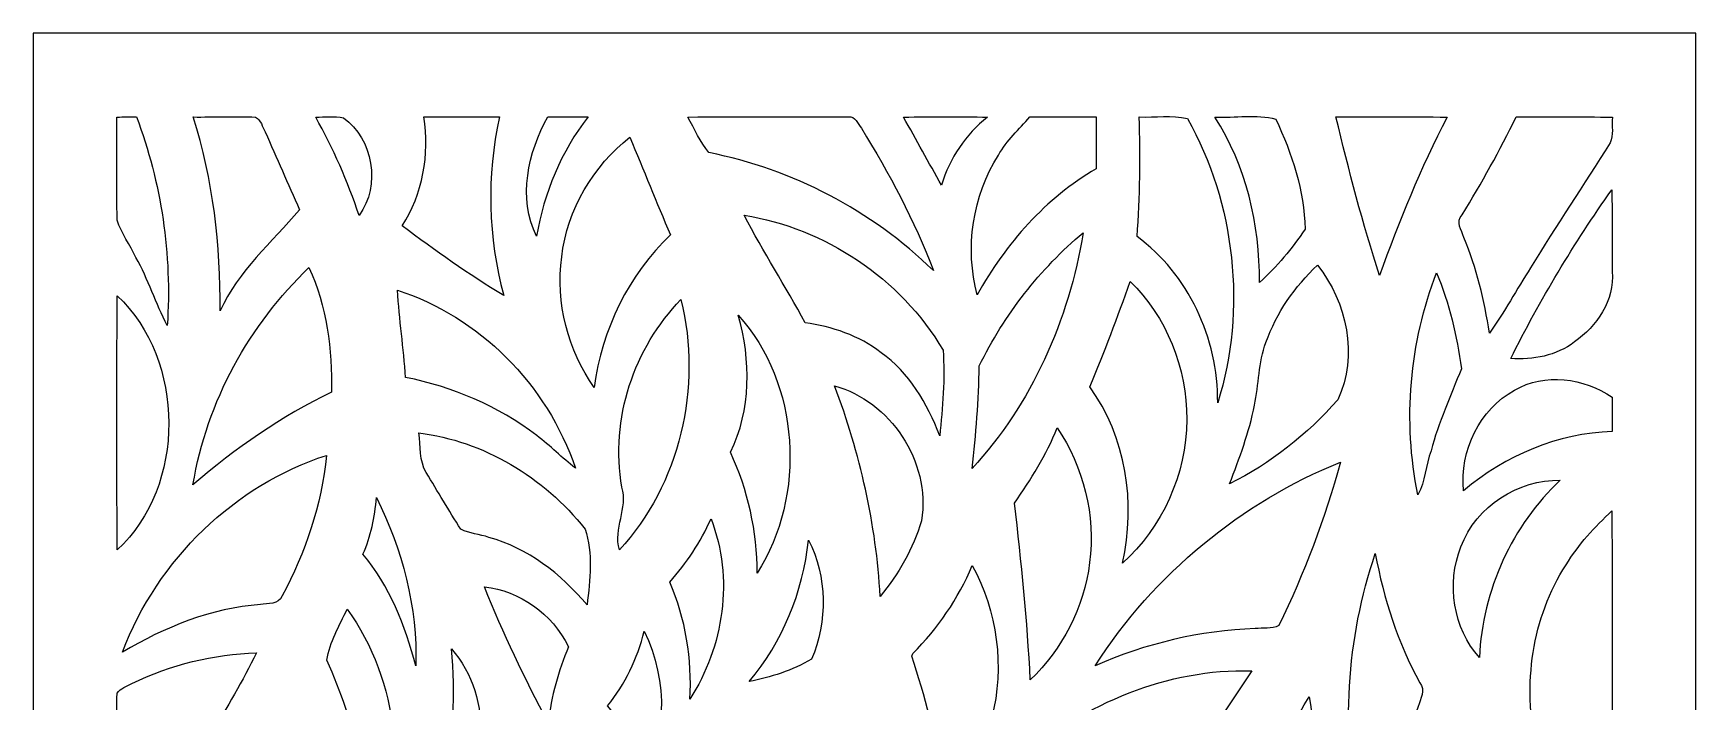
# Model space of a CAD drawing. Header units: centimetres. Extents: x -7.1 to 7.1, y -14.1 to 14.1.
# Drawn here: x -7.06 to 7.06, y 8.44 to 14.12 of the extents above; entities that cross this region are included whole.
import ezdxf

# ---------------------------------------------------------------- set-up
doc = ezdxf.new("R2010")
doc.units = ezdxf.units.CM
doc.header["$MEASUREMENT"] = 0
doc.layers.add('Plan 1', color=7, linetype='Continuous')

msp = doc.modelspace()

# ---------------------------------------------------------------- linework, layer by layer
at = {"layer": 'Plan 1', "color": 250}
for points, knots in [([(-7.05937, 14.11874), (-7.05937, 14.11874), (7.05937, 14.11874), (7.05937, 14.11874), (7.05937, 14.11874), (7.05937, 14.11874), (7.05937, -14.11874), (7.05937, -14.11874), (7.05937, -14.11874), (7.05937, -14.11874), (-7.05937, -14.11874), (-7.05937, -14.11874), (-7.05937, -14.11874), (-7.05937, -14.11874), (-7.05937, 14.11874), (-7.05937, 14.11874)], [0, 0, 0, 0, 0.2, 0.2, 0.2, 0.2, 0.4, 0.4, 0.4, 0.4, 0.6, 0.6, 0.6, 0.6, 1, 1, 1, 1]), ([(-5.70146, 13.40721), (-5.53059, 12.87728), (-5.46861, 12.31702), (-5.47237, 11.75992), (-5.47237, 11.75992), (-5.31765, 12.10191), (-5.03299, 12.34184), (-4.79789, 12.62001), (-4.79789, 12.62001), (-4.8963, 12.83947), (-4.99205, 13.06048), (-5.08933, 13.28074), (-5.08933, 13.28074), (-5.11409, 13.32329), (-5.12499, 13.38279), (-5.17119, 13.40603), (-5.17119, 13.40603), (-5.34807, 13.4139), (-5.52495, 13.40603), (-5.70146, 13.40721)], [0, 0, 0, 0, 0.16666667, 0.16666667, 0.16666667, 0.16666667, 0.33333333, 0.33333333, 0.33333333, 0.33333333, 0.5, 0.5, 0.5, 0.5, 0.66666667, 0.66666667, 0.66666667, 0.66666667, 1, 1, 1, 1]), ([(-4.66082, 13.40603), (-4.51283, 13.14088), (-4.38853, 12.86113), (-4.29165, 12.57076), (-4.29165, 12.57076), (-4.10686, 12.82764), (-4.1722, 13.22084), (-4.42496, 13.39973), (-4.42496, 13.39973), (-4.50233, 13.41862), (-4.58269, 13.40524), (-4.66082, 13.40603)], [0, 0, 0, 0, 0.25, 0.25, 0.25, 0.25, 0.5, 0.5, 0.5, 0.5, 1, 1, 1, 1]), ([(-1.50128, 13.40682), (-1.44232, 13.30595), (-1.39688, 13.19405), (-1.32177, 13.10462), (-1.32177, 13.10462), (-0.61273, 12.96318), (0.05653, 12.61724), (0.58643, 12.10191), (0.58643, 12.10191), (0.42418, 12.52702), (0.20938, 12.92811), (-0.02686, 13.31225), (-0.02686, 13.31225), (-0.0569, 13.3489), (-0.07907, 13.41901), (-0.1365, 13.408), (-0.1365, 13.408), (-0.59132, 13.40879), (-1.04648, 13.40958), (-1.50128, 13.40682)], [0, 0, 0, 0, 0.16666667, 0.16666667, 0.16666667, 0.16666667, 0.33333333, 0.33333333, 0.33333333, 0.33333333, 0.5, 0.5, 0.5, 0.5, 0.66666667, 0.66666667, 0.66666667, 0.66666667, 1, 1, 1, 1]), ([(2.33388, 13.4084), (2.3399, 13.06915), (2.34402, 12.72915), (2.31434, 12.39109), (2.31434, 12.39109), (2.74587, 12.07432), (3.00574, 11.53021), (2.99935, 10.97862), (2.99935, 10.97862), (3.24912, 11.77173), (3.14659, 12.67634), (2.74248, 13.39419), (2.74248, 13.39419), (2.6099, 13.42692), (2.46945, 13.40091), (2.33388, 13.4084)], [0, 0, 0, 0, 0.2, 0.2, 0.2, 0.2, 0.4, 0.4, 0.4, 0.4, 0.6, 0.6, 0.6, 0.6, 1, 1, 1, 1]), ([(2.97645, 13.40682), (3.23935, 12.99311), (3.35876, 12.49551), (3.35427, 12.00065), (3.35427, 12.00065), (3.49998, 12.1354), (3.63365, 12.2863), (3.74146, 12.45569), (3.74146, 12.45569), (3.73658, 12.77918), (3.62953, 13.1003), (3.4921, 13.38829), (3.4921, 13.38829), (3.32985, 13.43596), (3.14659, 13.39775), (2.97645, 13.40682)], [0, 0, 0, 0, 0.2, 0.2, 0.2, 0.2, 0.4, 0.4, 0.4, 0.4, 0.6, 0.6, 0.6, 0.6, 1, 1, 1, 1]), ([(-6.34818, 13.40682), (-6.34855, 13.11487), (-6.35417, 12.82253), (-6.34668, 12.53058), (-6.34668, 12.53058), (-6.31023, 12.41709), (-6.23664, 12.32134), (-6.18706, 12.21381), (-6.18706, 12.21381), (-6.08379, 12.02823), (-6.01769, 11.82334), (-5.92117, 11.63463), (-5.92117, 11.63463), (-5.88023, 12.23705), (-5.97113, 12.84853), (-6.1833, 13.40998), (-6.1833, 13.40998), (-6.23814, 13.40879), (-6.29334, 13.40761), (-6.34818, 13.40682)], [0, 0, 0, 0, 0.16666667, 0.16666667, 0.16666667, 0.16666667, 0.33333333, 0.33333333, 0.33333333, 0.33333333, 0.5, 0.5, 0.5, 0.5, 0.66666667, 0.66666667, 0.66666667, 0.66666667, 1, 1, 1, 1]), ([(-3.7422, 13.408), (-3.69075, 13.08965), (-3.75423, 12.7508), (-3.92549, 12.4813), (-3.92549, 12.4813), (-3.64532, 12.27367), (-3.36176, 12.07), (-3.06397, 11.89111), (-3.06397, 11.89111), (-3.19727, 12.38281), (-3.2108, 12.90919), (-3.09926, 13.40721), (-3.09926, 13.40721), (-3.3137, 13.40958), (-3.52813, 13.40879), (-3.7422, 13.408)], [0, 0, 0, 0, 0.2, 0.2, 0.2, 0.2, 0.4, 0.4, 0.4, 0.4, 0.6, 0.6, 0.6, 0.6, 1, 1, 1, 1]), ([(-2.6899, 13.408), (-2.85814, 13.10973), (-2.94492, 12.71457), (-2.78492, 12.39385), (-2.78492, 12.39385), (-2.72294, 12.76422), (-2.57498, 13.11606), (-2.34815, 13.40761), (-2.34815, 13.40761), (-2.46194, 13.4084), (-2.57611, 13.408), (-2.6899, 13.408)], [0, 0, 0, 0, 0.25, 0.25, 0.25, 0.25, 0.5, 0.5, 0.5, 0.5, 1, 1, 1, 1]), ([(0.33255, 13.40682), (0.43771, 13.21218), (0.54662, 13.01951), (0.65516, 12.82685), (0.65516, 12.82685), (0.722, 13.06048), (0.85946, 13.25947), (1.04535, 13.40524), (1.04535, 13.40524), (0.80762, 13.41193), (0.56989, 13.408), (0.33255, 13.40682)], [0, 0, 0, 0, 0.25, 0.25, 0.25, 0.25, 0.5, 0.5, 0.5, 0.5, 1, 1, 1, 1]), ([(1.13661, 13.08293), (0.91693, 12.73821), (0.85269, 12.29457), (0.95671, 11.89543), (0.95671, 11.89543), (1.1997, 12.33515), (1.54145, 12.71771), (1.9666, 12.96713), (1.9666, 12.96713), (1.96773, 13.11447), (1.96809, 13.26182), (1.96809, 13.40879), (1.96809, 13.40879), (1.78031, 13.408), (1.5929, 13.40879), (1.40512, 13.408), (1.40512, 13.408), (1.31126, 13.30398), (1.2091, 13.20627), (1.13661, 13.08293)], [0, 0, 0, 0, 0.16666667, 0.16666667, 0.16666667, 0.16666667, 0.33333333, 0.33333333, 0.33333333, 0.33333333, 0.5, 0.5, 0.5, 0.5, 0.66666667, 0.66666667, 0.66666667, 0.66666667, 1, 1, 1, 1]), ([(4.00396, 13.4084), (4.11324, 12.95451), (4.23006, 12.5022), (4.37503, 12.05975), (4.37503, 12.05975), (4.53762, 12.52072), (4.7239, 12.97343), (4.94698, 13.40642), (4.94698, 13.40642), (4.63264, 13.41077), (4.3183, 13.40761), (4.00396, 13.4084)], [0, 0, 0, 0, 0.25, 0.25, 0.25, 0.25, 0.5, 0.5, 0.5, 0.5, 1, 1, 1, 1]), ([(5.53474, 13.4084), (5.39426, 13.12354), (5.24181, 12.84537), (5.07506, 12.57666), (5.07506, 12.57666), (5.01983, 12.51796), (5.06942, 12.44468), (5.09082, 12.38321), (5.09082, 12.38321), (5.19897, 12.12475), (5.26321, 11.84935), (5.30715, 11.57158), (5.30715, 11.57158), (5.43407, 11.74928), (5.53923, 11.94234), (5.65715, 12.12673), (5.65715, 12.12673), (5.87534, 12.48486), (6.11008, 12.83159), (6.33279, 13.18656), (6.33279, 13.18656), (6.36393, 13.25315), (6.34403, 13.33314), (6.3523, 13.40484), (6.3523, 13.40484), (6.08004, 13.41272), (5.80737, 13.40682), (5.53474, 13.4084)], [0, 0, 0, 0, 0.125, 0.125, 0.125, 0.125, 0.25, 0.25, 0.25, 0.25, 0.375, 0.375, 0.375, 0.375, 0.5, 0.5, 0.5, 0.5, 0.625, 0.625, 0.625, 0.625, 0.75, 0.75, 0.75, 0.75, 1, 1, 1, 1]), ([(-2.57122, 12.21813), (-2.62719, 11.82848), (-2.51751, 11.42423), (-2.29557, 11.10905), (-2.29557, 11.10905), (-2.23209, 11.60391), (-1.99964, 12.07039), (-1.64738, 12.40605), (-1.64738, 12.40605), (-1.76679, 12.68029), (-1.87683, 12.95883), (-1.99213, 13.23505), (-1.99213, 13.23505), (-2.30158, 12.99271), (-2.52502, 12.62357), (-2.57122, 12.21813)], [0, 0, 0, 0, 0.2, 0.2, 0.2, 0.2, 0.4, 0.4, 0.4, 0.4, 0.6, 0.6, 0.6, 0.6, 1, 1, 1, 1]), ([(5.48815, 11.35449), (5.67706, 11.34266), (5.87424, 11.37852), (6.03045, 11.49633), (6.03045, 11.49633), (6.21487, 11.62794), (6.37297, 11.84935), (6.34967, 12.09442), (6.34967, 12.09442), (6.34668, 12.32608), (6.35193, 12.55735), (6.34629, 12.78864), (6.34629, 12.78864), (6.02669, 12.33475), (5.73602, 11.85565), (5.48815, 11.35449)], [0, 0, 0, 0, 0.2, 0.2, 0.2, 0.2, 0.4, 0.4, 0.4, 0.4, 0.6, 0.6, 0.6, 0.6, 1, 1, 1, 1]), ([(-1.02169, 12.57195), (-0.85834, 12.26227), (-0.67056, 11.96716), (-0.50418, 11.65906), (-0.50418, 11.65906), (-0.27472, 11.62675), (-0.04676, 11.55071), (0.14102, 11.40492), (0.14102, 11.40492), (0.37911, 11.23629), (0.53346, 10.9743), (0.63862, 10.70006), (0.63862, 10.70006), (0.66493, 10.94081), (0.68368, 11.18391), (0.66753, 11.42582), (0.66753, 11.42582), (0.30287, 12.04281), (-0.34007, 12.46436), (-1.02169, 12.57195)], [0, 0, 0, 0, 0.16666667, 0.16666667, 0.16666667, 0.16666667, 0.33333333, 0.33333333, 0.33333333, 0.33333333, 0.5, 0.5, 0.5, 0.5, 0.66666667, 0.66666667, 0.66666667, 0.66666667, 1, 1, 1, 1]), ([(0.97399, 11.29225), (0.96911, 11.00146), (0.94847, 10.7107), (0.91354, 10.42152), (0.91354, 10.42152), (1.41566, 10.96444), (1.73638, 11.68151), (1.85692, 12.42458), (1.85692, 12.42458), (1.49263, 12.11806), (1.1862, 11.72838), (0.97399, 11.29225)], [0, 0, 0, 0, 0.25, 0.25, 0.25, 0.25, 0.5, 0.5, 0.5, 0.5, 1, 1, 1, 1]), ([(3.40908, 11.49161), (3.34524, 11.32139), (3.35088, 11.13503), (3.3107, 10.95891), (3.3107, 10.95891), (3.26789, 10.72764), (3.18338, 10.50858), (3.10076, 10.2907), (3.10076, 10.2907), (3.4459, 10.46329), (3.76024, 10.70991), (4.01898, 11.00542), (4.01898, 11.00542), (4.19473, 11.37654), (4.09711, 11.8391), (3.84699, 12.14723), (3.84699, 12.14723), (3.65432, 11.96874), (3.49961, 11.74456), (3.40908, 11.49161)], [0, 0, 0, 0, 0.16666667, 0.16666667, 0.16666667, 0.16666667, 0.33333333, 0.33333333, 0.33333333, 0.33333333, 0.5, 0.5, 0.5, 0.5, 0.66666667, 0.66666667, 0.66666667, 0.66666667, 1, 1, 1, 1]), ([(-5.70298, 10.28242), (-5.34245, 10.59369), (-4.94961, 10.86398), (-4.52599, 11.07081), (-4.52599, 11.07081), (-4.52034, 11.43211), (-4.5673, 11.8001), (-4.71789, 12.12831), (-4.71789, 12.12831), (-5.22303, 11.64446), (-5.5858, 10.99243), (-5.70298, 10.28242)], [0, 0, 0, 0, 0.25, 0.25, 0.25, 0.25, 0.5, 0.5, 0.5, 0.5, 1, 1, 1, 1]), ([(1.91362, 11.11455), (2.21859, 10.69099), (2.30833, 10.13037), (2.19004, 9.61777), (2.19004, 9.61777), (2.52917, 9.91601), (2.73347, 10.37267), (2.73686, 10.83639), (2.73686, 10.83639), (2.73872, 11.27492), (2.56371, 11.71223), (2.25575, 12.0105), (2.25575, 12.0105), (2.15023, 11.7083), (2.03719, 11.40924), (1.91362, 11.11455)], [0, 0, 0, 0, 0.2, 0.2, 0.2, 0.2, 0.4, 0.4, 0.4, 0.4, 0.6, 0.6, 0.6, 0.6, 1, 1, 1, 1]), ([(4.69987, 10.19811), (4.76259, 10.31238), (4.76747, 10.44908), (4.81104, 10.57124), (4.81104, 10.57124), (4.87413, 10.81275), (4.97928, 11.03812), (5.06865, 11.26859), (5.06865, 11.26859), (5.03186, 11.54755), (4.96499, 11.82492), (4.85871, 12.08417), (4.85871, 12.08417), (4.62928, 11.49042), (4.56956, 10.82456), (4.69987, 10.19811)], [0, 0, 0, 0, 0.2, 0.2, 0.2, 0.2, 0.4, 0.4, 0.4, 0.4, 0.6, 0.6, 0.6, 0.6, 1, 1, 1, 1]), ([(-6.34556, 11.88874), (-6.35194, 11.16931), (-6.35154, 10.44948), (-6.34556, 9.72965), (-6.34556, 9.72965), (-5.75892, 10.27141), (-5.76643, 11.34308), (-6.34556, 11.88874)], [0, 0, 0, 0, 0.33333333, 0.33333333, 0.33333333, 0.33333333, 1, 1, 1, 1]), ([(-3.96717, 11.9368), (-3.95062, 11.68859), (-3.91383, 11.44236), (-3.89694, 11.19452), (-3.89694, 11.19452), (-3.49809, 11.11574), (-3.11239, 10.95301), (-2.78303, 10.70203), (-2.78303, 10.70203), (-2.6685, 10.61574), (-2.56823, 10.51055), (-2.45443, 10.42308), (-2.45443, 10.42308), (-2.69629, 11.13858), (-3.2769, 11.71341), (-3.96717, 11.9368)], [0, 0, 0, 0, 0.2, 0.2, 0.2, 0.2, 0.4, 0.4, 0.4, 0.4, 0.6, 0.6, 0.6, 0.6, 1, 1, 1, 1]), ([(-2.06009, 10.26311), (-2.00529, 10.08386), (-2.13447, 9.91209), (-2.08187, 9.72925), (-2.08187, 9.72925), (-1.5715, 10.27929), (-1.37322, 11.11614), (-1.55874, 11.85565), (-1.55874, 11.85565), (-1.95683, 11.44945), (-2.16336, 10.84034), (-2.06009, 10.26311)], [0, 0, 0, 0, 0.25, 0.25, 0.25, 0.25, 0.5, 0.5, 0.5, 0.5, 1, 1, 1, 1]), ([(-1.07201, 11.72367), (-0.96386, 11.34229), (-0.9616, 10.91912), (-1.13811, 10.55862), (-1.13811, 10.55862), (-0.98975, 10.24066), (-0.91091, 9.88648), (-0.91204, 9.53227), (-0.91204, 9.53227), (-0.49105, 10.19142), (-0.54775, 11.14488), (-1.07201, 11.72367)], [0, 0, 0, 0, 0.25, 0.25, 0.25, 0.25, 0.5, 0.5, 0.5, 0.5, 1, 1, 1, 1]), ([(5.52009, 11.08578), (5.22715, 10.927), (5.05177, 10.57516), (5.08783, 10.2316), (5.08783, 10.2316), (5.44571, 10.53459), (5.88887, 10.72095), (6.35044, 10.73592), (6.35044, 10.73592), (6.34818, 10.83286), (6.34818, 10.93016), (6.34967, 11.02707), (6.34967, 11.02707), (6.1048, 11.19139), (5.78072, 11.23747), (5.52009, 11.08578)], [0, 0, 0, 0, 0.2, 0.2, 0.2, 0.2, 0.4, 0.4, 0.4, 0.4, 0.6, 0.6, 0.6, 0.6, 1, 1, 1, 1]), ([(-0.25369, 11.12243), (-0.03925, 10.55153), (0.10047, 9.94871), (0.13277, 9.33489), (0.13277, 9.33489), (0.28898, 9.52162), (0.41404, 9.7399), (0.48427, 9.97749), (0.48427, 9.97749), (0.56464, 10.48494), (0.21387, 10.99675), (-0.25369, 11.12243)], [0, 0, 0, 0, 0.25, 0.25, 0.25, 0.25, 0.5, 0.5, 0.5, 0.5, 1, 1, 1, 1]), ([(1.63647, 10.76625), (1.54634, 10.53459), (1.4104, 10.32933), (1.27484, 10.12562), (1.27484, 10.12562), (1.33114, 9.62723), (1.38335, 9.12762), (1.40778, 8.62607), (1.40778, 8.62607), (1.67815, 8.88377), (1.86443, 9.24032), (1.91136, 9.6217), (1.91136, 9.6217), (1.96434, 10.02159), (1.85992, 10.43923), (1.63647, 10.76625)], [0, 0, 0, 0, 0.2, 0.2, 0.2, 0.2, 0.4, 0.4, 0.4, 0.4, 0.6, 0.6, 0.6, 0.6, 1, 1, 1, 1]), ([(-3.78351, 10.72409), (-3.76623, 10.61142), (-3.78388, 10.48573), (-3.72116, 10.38645), (-3.72116, 10.38645), (-3.62428, 10.2257), (-3.52963, 10.06336), (-3.42823, 9.90576), (-3.42823, 9.90576), (-3.35425, 9.86637), (-3.26826, 9.86282), (-3.18976, 9.83605), (-3.18976, 9.83605), (-2.86077, 9.74619), (-2.57913, 9.52676), (-2.35642, 9.26277), (-2.35642, 9.26277), (-2.33013, 9.47514), (-2.30345, 9.7013), (-2.3733, 9.90656), (-2.3733, 9.90656), (-2.72407, 10.35138), (-3.23596, 10.65437), (-3.78351, 10.72409)], [0, 0, 0, 0, 0.14285714, 0.14285714, 0.14285714, 0.14285714, 0.28571429, 0.28571429, 0.28571429, 0.28571429, 0.42857143, 0.42857143, 0.42857143, 0.42857143, 0.57142857, 0.57142857, 0.57142857, 0.57142857, 0.71428571, 0.71428571, 0.71428571, 0.71428571, 1, 1, 1, 1]), ([(-6.30235, 8.86089), (-5.94221, 9.07485), (-5.54598, 9.2336), (-5.13064, 9.26633), (-5.13064, 9.26633), (-5.06679, 9.27694), (-4.97477, 9.2604), (-4.94622, 9.3396), (-4.94622, 9.3396), (-4.7487, 9.70641), (-4.61048, 10.11184), (-4.56956, 10.53261), (-4.56956, 10.53261), (-5.34544, 10.28242), (-6.00154, 9.65245), (-6.30235, 8.86089)], [0, 0, 0, 0, 0.2, 0.2, 0.2, 0.2, 0.4, 0.4, 0.4, 0.4, 0.6, 0.6, 0.6, 0.6, 1, 1, 1, 1]), ([(1.95796, 8.74585), (2.38909, 8.93417), (2.85139, 9.04568), (3.31858, 9.06104), (3.31858, 9.06104), (3.38505, 9.06931), (3.4568, 9.05791), (3.51988, 9.08626), (3.51988, 9.08626), (3.73356, 9.53108), (3.9112, 9.99562), (4.04115, 10.47469), (4.04115, 10.47469), (3.20292, 10.13548), (2.46044, 9.52874), (1.95796, 8.74585)], [0, 0, 0, 0, 0.2, 0.2, 0.2, 0.2, 0.4, 0.4, 0.4, 0.4, 0.6, 0.6, 0.6, 0.6, 1, 1, 1, 1]), ([(5.06566, 9.7545), (4.93983, 9.44321), (5.00145, 9.06183), (5.22263, 8.81481), (5.22263, 8.81481), (5.24743, 9.38845), (5.50094, 9.93925), (5.90804, 10.32184), (5.90804, 10.32184), (5.55239, 10.32577), (5.19711, 10.10828), (5.06566, 9.7545)], [0, 0, 0, 0, 0.25, 0.25, 0.25, 0.25, 0.5, 0.5, 0.5, 0.5, 1, 1, 1, 1]), ([(-4.14442, 10.17368), (-4.16133, 10.009), (-4.18912, 9.84392), (-4.26047, 9.69458), (-4.26047, 9.69458), (-4.03401, 9.42432), (-3.89881, 9.08784), (-3.81093, 8.74388), (-3.81093, 8.74388), (-3.79441, 9.2419), (-3.92586, 9.734), (-4.14442, 10.17368)], [0, 0, 0, 0, 0.25, 0.25, 0.25, 0.25, 0.5, 0.5, 0.5, 0.5, 1, 1, 1, 1]), ([(5.95796, 9.60317), (5.66842, 9.156), (5.58619, 8.57999), (5.70561, 8.05754), (5.70561, 8.05754), (5.8085, 7.65016), (6.03234, 7.27112), (6.34855, 7.00874), (6.34855, 7.00874), (6.34818, 8.02642), (6.3508, 9.0441), (6.34742, 10.06181), (6.34742, 10.06181), (6.20095, 9.92547), (6.06388, 9.77655), (5.95796, 9.60317)], [0, 0, 0, 0, 0.2, 0.2, 0.2, 0.2, 0.4, 0.4, 0.4, 0.4, 0.6, 0.6, 0.6, 0.6, 1, 1, 1, 1]), ([(-1.65412, 9.45662), (-1.51892, 9.14575), (-1.46335, 8.80179), (-1.48286, 8.46139), (-1.48286, 8.46139), (-1.19671, 8.90424), (-1.10731, 9.4913), (-1.30336, 9.99245), (-1.30336, 9.99245), (-1.39462, 9.79623), (-1.51068, 9.615), (-1.65412, 9.45662)], [0, 0, 0, 0, 0.25, 0.25, 0.25, 0.25, 0.5, 0.5, 0.5, 0.5, 1, 1, 1, 1]), ([(-0.98001, 8.6115), (-0.79675, 8.64815), (-0.61273, 8.70409), (-0.45011, 8.80179), (-0.45011, 8.80179), (-0.31265, 9.11935), (-0.31753, 9.50428), (-0.4749, 9.81317), (-0.4749, 9.81317), (-0.52372, 9.36996), (-0.69645, 8.94561), (-0.98001, 8.6115)], [0, 0, 0, 0, 0.25, 0.25, 0.25, 0.25, 0.5, 0.5, 0.5, 0.5, 1, 1, 1, 1]), ([(4.19473, 7.4244), (4.23906, 7.21519), (4.27961, 7.00047), (4.37164, 6.80741), (4.37164, 6.80741), (4.40242, 7.35112), (4.51023, 7.89167), (4.7025, 8.39873), (4.7025, 8.39873), (4.72201, 8.46337), (4.76711, 8.53901), (4.71676, 8.60125), (4.71676, 8.60125), (4.52788, 8.94049), (4.4092, 9.31597), (4.33821, 9.70011), (4.33821, 9.70011), (4.09147, 8.97478), (4.04677, 8.17811), (4.19473, 7.4244)], [0, 0, 0, 0, 0.16666667, 0.16666667, 0.16666667, 0.16666667, 0.33333333, 0.33333333, 0.33333333, 0.33333333, 0.5, 0.5, 0.5, 0.5, 0.66666667, 0.66666667, 0.66666667, 0.66666667, 1, 1, 1, 1]), ([(0.40955, 8.85025), (0.40955, 8.85025), (0.40314, 8.8278), (0.40314, 8.8278), (0.40314, 8.8278), (0.50943, 8.48661), (0.6101, 8.14185), (0.66381, 7.78649), (0.66381, 7.78649), (0.67355, 7.71321), (0.68744, 7.6403), (0.71074, 7.57019), (0.71074, 7.57019), (0.87974, 7.7853), (1.01643, 8.03193), (1.08104, 8.30419), (1.08104, 8.30419), (1.19032, 8.7356), (1.12947, 9.21036), (0.91503, 9.59608), (0.91503, 9.59608), (0.79525, 9.31557), (0.62399, 9.05985), (0.40955, 8.85025)], [0, 0, 0, 0, 0.14285714, 0.14285714, 0.14285714, 0.14285714, 0.28571429, 0.28571429, 0.28571429, 0.28571429, 0.42857143, 0.42857143, 0.42857143, 0.42857143, 0.57142857, 0.57142857, 0.57142857, 0.57142857, 0.71428571, 0.71428571, 0.71428571, 0.71428571, 1, 1, 1, 1]), ([(-3.22769, 9.41683), (-3.06922, 9.02125), (-2.88706, 8.63553), (-2.68428, 8.26319), (-2.68428, 8.26319), (-2.66136, 8.48621), (-2.5994, 8.70211), (-2.51339, 8.90737), (-2.51339, 8.90737), (-2.65461, 9.18712), (-2.92687, 9.38374), (-3.22769, 9.41683)], [0, 0, 0, 0, 0.25, 0.25, 0.25, 0.25, 0.5, 0.5, 0.5, 0.5, 1, 1, 1, 1]), ([(-4.56578, 8.79194), (-4.32505, 8.25689), (-4.17748, 7.6726), (-4.17822, 7.07846), (-4.17822, 7.07846), (-3.85487, 7.76166), (-3.9574, 8.62215), (-4.39265, 9.22612), (-4.39265, 9.22612), (-4.46101, 9.08744), (-4.54214, 8.94719), (-4.56578, 8.79194)], [0, 0, 0, 0, 0.25, 0.25, 0.25, 0.25, 0.5, 0.5, 0.5, 0.5, 1, 1, 1, 1]), ([(-2.18177, 8.40506), (-2.01842, 8.20923), (-1.93692, 7.95472), (-1.92978, 7.69663), (-1.92978, 7.69663), (-1.66878, 8.08789), (-1.66539, 8.62135), (-1.87119, 9.03938), (-1.87119, 9.03938), (-1.92752, 8.80575), (-2.03268, 8.58866), (-2.18177, 8.40506)], [0, 0, 0, 0, 0.25, 0.25, 0.25, 0.25, 0.5, 0.5, 0.5, 0.5, 1, 1, 1, 1]), ([(-6.22236, 8.59377), (-6.26556, 8.57013), (-6.31661, 8.55477), (-6.34742, 8.51261), (-6.34742, 8.51261), (-6.35343, 8.27977), (-6.34705, 8.04692), (-6.34931, 7.81405), (-6.34931, 7.81405), (-6.11494, 7.83455), (-5.87647, 7.88614), (-5.67141, 8.01222), (-5.67141, 8.01222), (-5.61471, 8.04573), (-5.5858, 8.10955), (-5.55013, 8.16315), (-5.55013, 8.16315), (-5.41454, 8.38967), (-5.28047, 8.6174), (-5.16368, 8.85539), (-5.16368, 8.85539), (-5.52833, 8.84121), (-5.8915, 8.75687), (-6.22236, 8.59377)], [0, 0, 0, 0, 0.14285714, 0.14285714, 0.14285714, 0.14285714, 0.28571429, 0.28571429, 0.28571429, 0.28571429, 0.42857143, 0.42857143, 0.42857143, 0.42857143, 0.57142857, 0.57142857, 0.57142857, 0.57142857, 0.71428571, 0.71428571, 0.71428571, 0.71428571, 1, 1, 1, 1]), ([(-3.50823, 8.88927), (-3.47219, 8.50905), (-3.48609, 8.12373), (-3.58147, 7.75339), (-3.58147, 7.75339), (-3.46053, 7.86055), (-3.35089, 7.98545), (-3.26487, 8.12491), (-3.26487, 8.12491), (-3.23709, 8.4015), (-3.32909, 8.68478), (-3.50823, 8.88927)], [0, 0, 0, 0, 0.25, 0.25, 0.25, 0.25, 0.5, 0.5, 0.5, 0.5, 1, 1, 1, 1]), ([(1.32552, 7.96337), (1.13322, 7.79595), (0.99842, 7.56505), (0.91992, 7.31803), (0.91992, 7.31803), (1.47349, 7.65843), (2.10442, 7.86724), (2.74773, 7.88811), (2.74773, 7.88811), (2.92537, 8.16117), (3.11202, 8.4283), (3.28853, 8.70251), (3.28853, 8.70251), (2.57461, 8.72496), (1.87833, 8.42474), (1.32552, 7.96337)], [0, 0, 0, 0, 0.2, 0.2, 0.2, 0.2, 0.4, 0.4, 0.4, 0.4, 0.6, 0.6, 0.6, 0.6, 1, 1, 1, 1]), ([(3.31897, 7.25339), (3.62767, 6.99493), (3.89431, 6.68881), (4.18423, 6.40867), (4.18423, 6.40867), (4.0141, 7.09184), (3.88341, 7.7849), (3.77713, 8.48229), (3.77713, 8.48229), (3.54315, 8.11232), (3.38432, 7.69231), (3.31897, 7.25339)], [0, 0, 0, 0, 0.25, 0.25, 0.25, 0.25, 0.5, 0.5, 0.5, 0.5, 1, 1, 1, 1])]:
    msp.add_open_spline(points, degree=3, knots=knots, dxfattribs=at)

doc.saveas('drawing.dxf')
